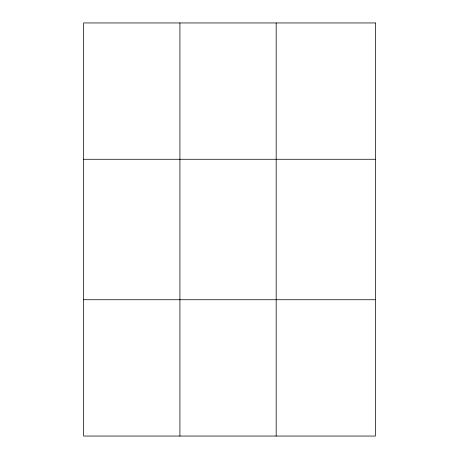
<?xml version="1.0" encoding="UTF-8"?>
<svg xmlns="http://www.w3.org/2000/svg" width="459" height="459" viewBox="0 0 459 459"><rect width="100%" height="100%" fill="white"/><g stroke="black" fill="none" stroke-linecap="round" stroke-linejoin="round"><path stroke-width="0.69" d="M179.911 22.95L179.911 436.05M276.175 22.95L276.175 436.05M83.641 159.273L375.359 159.273M83.641 299.727L375.359 299.727M375.359 22.95L375.359 436.05L83.641 436.05L83.641 22.95L375.359 22.95"/></g></svg>
